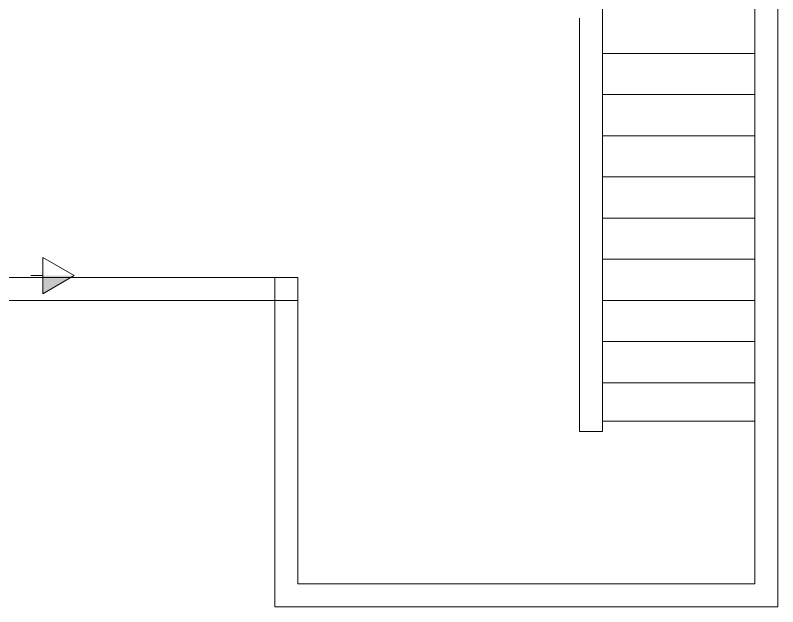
# Model space of a CAD drawing. Header units: metres. Extents: x 1628 to 1845, y 824 to 931.
# Drawn here: x 1840.31 to 1845.31, y 833.8 to 837.68 of the extents above; entities that cross this region are included whole.
import ezdxf

# ---------------------------------------------------------------- set-up
doc = ezdxf.new("R2010")
doc.units = ezdxf.units.M
doc.header["$LTSCALE"] = 0.15
doc.layers.get('0').update_dxf_attribs({"lineweight": 0, "plot": 0})
doc.layers.add('Alvenaria', color=170, linetype='Continuous', lineweight=0)

msp = doc.modelspace()

# ---------------------------------------------------------------- linework, layer by layer
at = {"linetype": 'ByBlock'}
msp.add_line((1840.4858, 835.9697), (1840.4065, 835.9697), dxfattribs=at)
msp.add_lwpolyline([(1840.4858, 836.0885), (1840.4858, 835.8508), (1840.6917, 835.9697)], close=True, dxfattribs=at)
msp.add_solid([(1840.6917, 835.9697), (1840.4858, 835.9697), (1840.4858, 835.8508)], dxfattribs=at)
at = {"layer": 'Alvenaria'}
for p, q in [((1844.1587, 834.9476), (1844.1587, 839.8568)), ((1845.1587, 839.8568), (1845.1587, 833.9476)), ((1845.3087, 839.8568), (1845.3087, 833.7976)), ((1844.0087, 837.6568), (1844.0087, 834.9476)), ((1844.1587, 837.4268), (1845.1587, 837.4268)), ((1844.1587, 837.1568), (1845.1587, 837.1568)), ((1844.1587, 836.8868), (1845.1587, 836.8868)), ((1844.1587, 836.6168), (1845.1587, 836.6168)), ((1844.1587, 836.3468), (1845.1587, 836.3468)), ((1844.1587, 836.0768), (1845.1587, 836.0768)), ((1832.8087, 835.9568), (1842.1587, 835.9568)), ((1842.0087, 835.9568), (1842.0087, 835.8068)), ((1842.1587, 833.9476), (1842.1587, 835.9568)), ((1840.7941, 835.8068), (1841.3087, 835.8068)), ((1844.1587, 835.8068), (1845.1587, 835.8068)), ((1844.1587, 835.5368), (1845.1587, 835.5368)), ((1844.1587, 835.2668), (1845.1587, 835.2668)), ((1844.1587, 835.014), (1845.1587, 835.014)), ((1845.1587, 833.9476), (1842.1587, 833.9476))]:
    msp.add_line(p, q, dxfattribs=at)
at = {"layer": 'Alvenaria', "ltscale": 10}
for p, q in [((1842.0087, 835.8068), (1832.9587, 835.8068)), ((1842.0087, 835.8068), (1842.1587, 835.8068)), ((1842.0087, 833.7976), (1842.0087, 835.8068)), ((1844.0087, 834.9476), (1844.1587, 834.9476)), ((1845.3087, 833.7976), (1842.0087, 833.7976))]:
    msp.add_line(p, q, dxfattribs=at)

doc.saveas('drawing.dxf')
